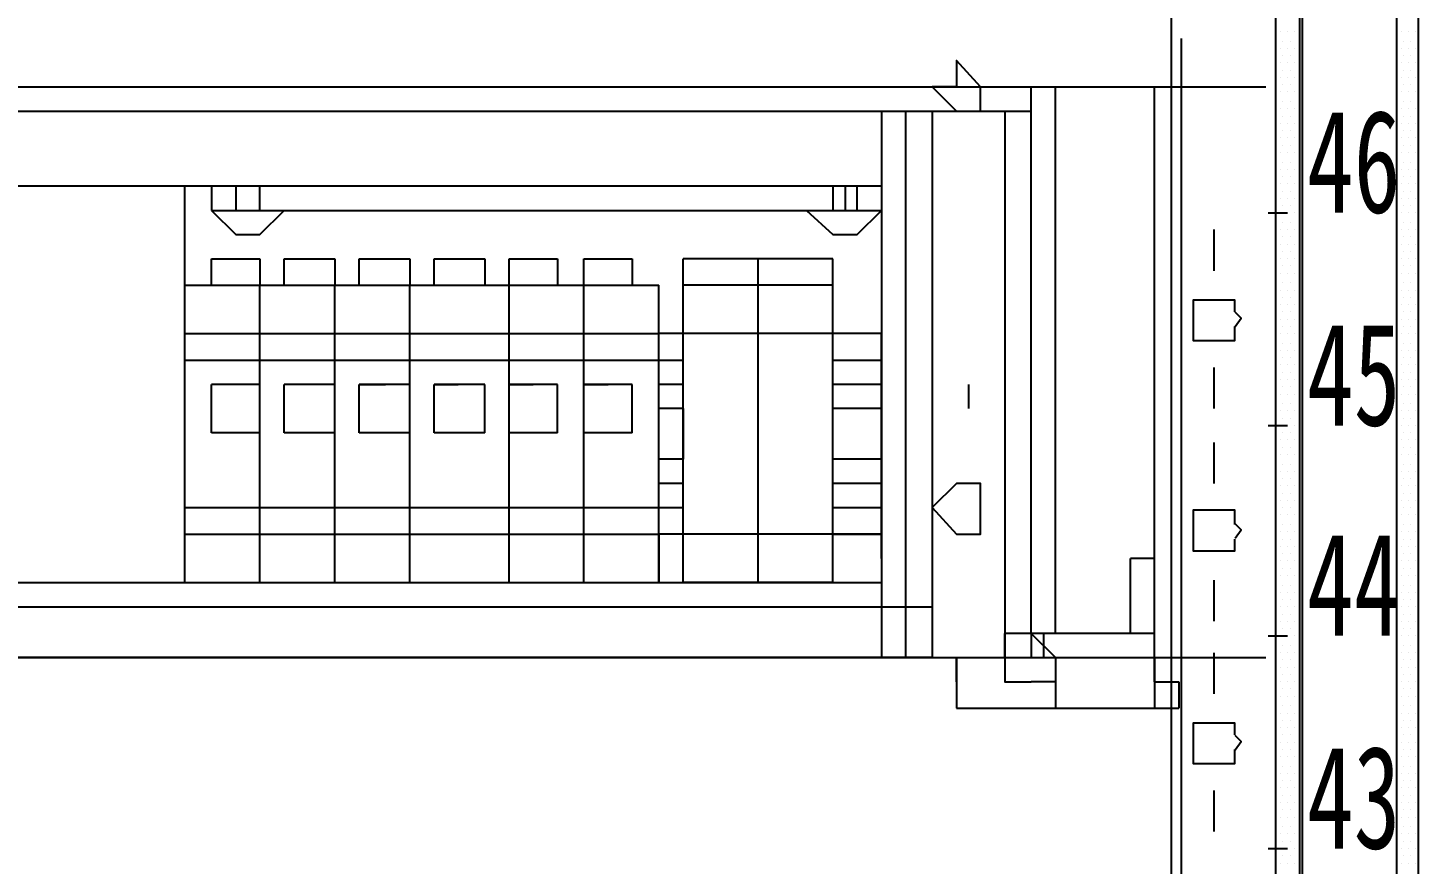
# Model space of a CAD drawing. Header units: metres. Extents: x 17 to 1264, y 17 to 859.
# Drawn here: x 247.5 to 330.3, y 627.5 to 677.3 of the extents above; entities that cross this region are included whole.
import ezdxf

# ---------------------------------------------------------------- set-up
doc = ezdxf.new("R2010")
doc.units = ezdxf.units.M
for name, color, linetype in [('LINES', 7, 'Continuous'), ('POLYLINES', 4, 'Continuous'), ('RECTS', 7, 'Continuous'), ('TEXTS', 3, 'Continuous')]:
    doc.layers.add(name, color=color, linetype=linetype)

msp = doc.modelspace()

# ---------------------------------------------------------------- linework, layer by layer
at = {"layer": 'LINES'}
for p, q in [((315.64, 98.64), (315.64, 693.94)), ((322.12, 677.09), (322.12, 677.09)), ((322.27, 676.51), (322.27, 676.51)), ((322.55, 677.09), (322.55, 677.09)), ((322.7, 676.51), (322.7, 676.51)), ((322.99, 677.09), (322.99, 677.09)), ((323.27, 676.51), (323.27, 676.51)), ((329.03, 676.51), (329.03, 676.51)), ((329.32, 677.09), (329.32, 677.09)), ((329.47, 676.51), (329.47, 676.51)), ((329.75, 677.09), (329.75, 677.09)), ((329.9, 676.51), (329.9, 676.51)), ((330.19, 677.09), (330.19, 677.09)), ((322.12, 676.08), (322.12, 676.08)), ((322.27, 675.65), (322.27, 675.65)), ((322.55, 676.08), (322.55, 676.08)), ((322.7, 675.65), (322.7, 675.65)), ((322.99, 676.08), (322.99, 676.08)), ((323.27, 675.65), (323.27, 675.65)), ((329.03, 675.65), (329.03, 675.65)), ((329.32, 676.08), (329.32, 676.08)), ((329.47, 675.65), (329.47, 675.65)), ((329.75, 676.08), (329.75, 676.08)), ((329.9, 675.65), (329.9, 675.65)), ((330.19, 676.08), (330.19, 676.08)), ((322.12, 675.22), (322.12, 675.22)), ((322.55, 675.22), (322.55, 675.22)), ((322.99, 675.22), (322.99, 675.22)), ((329.32, 675.22), (329.32, 675.22)), ((329.75, 675.22), (329.75, 675.22)), ((330.19, 675.22), (330.19, 675.22)), ((322.12, 674.35), (322.12, 674.35)), ((322.27, 674.78), (322.27, 674.78)), ((322.55, 674.35), (322.55, 674.35)), ((322.7, 674.78), (322.7, 674.78)), ((322.99, 674.35), (322.99, 674.35)), ((323.27, 674.78), (323.27, 674.78)), ((329.03, 674.78), (329.03, 674.78)), ((329.32, 674.35), (329.32, 674.35)), ((329.47, 674.78), (329.47, 674.78)), ((329.75, 674.35), (329.75, 674.35)), ((329.9, 674.78), (329.9, 674.78)), ((330.19, 674.35), (330.19, 674.35)), ((169.19, 673.78), (321.26, 673.78)), ((169.63, 673.78), (320.54, 673.78)), ((307.29, 641.23), (307.29, 673.78)), ((308.73, 641.23), (308.73, 673.78)), ((314.63, 638.35), (314.63, 673.78)), ((322.12, 673.49), (322.12, 673.49)), ((322.27, 673.92), (322.27, 673.92)), ((322.55, 673.49), (322.55, 673.49)), ((322.7, 673.92), (322.7, 673.92)), ((322.99, 673.49), (322.99, 673.49)), ((323.27, 673.92), (323.27, 673.92)), ((329.03, 673.92), (329.03, 673.92)), ((329.32, 673.49), (329.32, 673.49)), ((329.47, 673.92), (329.47, 673.92)), ((329.75, 673.49), (329.75, 673.49)), ((329.9, 673.92), (329.9, 673.92)), ((330.19, 673.49), (330.19, 673.49)), ((182.87, 672.34), (305.71, 672.34)), ((184.46, 672.34), (305.71, 672.34)), ((298.36, 672.34), (298.36, 639.79)), ((299.8, 672.34), (299.8, 639.79)), ((301.39, 672.34), (307.29, 672.34)), ((301.39, 672.34), (301.39, 639.79)), ((305.71, 672.34), (305.71, 639.79)), ((322.12, 672.48), (322.12, 672.48)), ((322.27, 672.91), (322.27, 672.91)), ((322.55, 672.48), (322.55, 672.48)), ((322.7, 672.91), (322.7, 672.91)), ((322.99, 672.48), (322.99, 672.48)), ((323.27, 672.91), (323.27, 672.91)), ((329.03, 672.91), (329.03, 672.91)), ((329.32, 672.48), (329.32, 672.48)), ((329.47, 672.91), (329.47, 672.91)), ((329.75, 672.48), (329.75, 672.48)), ((329.9, 672.91), (329.9, 672.91)), ((330.19, 672.48), (330.19, 672.48)), ((322.12, 671.62), (322.12, 671.62)), ((322.27, 672.05), (322.27, 672.05)), ((322.55, 671.62), (322.55, 671.62)), ((322.7, 672.05), (322.7, 672.05)), ((322.99, 671.62), (322.99, 671.62)), ((323.27, 672.05), (323.27, 672.05)), ((329.03, 672.05), (329.03, 672.05)), ((329.32, 671.62), (329.32, 671.62)), ((329.47, 672.05), (329.47, 672.05)), ((329.75, 671.62), (329.75, 671.62)), ((329.9, 672.05), (329.9, 672.05)), ((330.19, 671.62), (330.19, 671.62)), ((322.12, 670.75), (322.12, 670.75)), ((322.27, 671.18), (322.27, 671.18)), ((322.55, 670.75), (322.55, 670.75)), ((322.7, 671.18), (322.7, 671.18)), ((322.99, 670.75), (322.99, 670.75)), ((323.27, 671.18), (323.27, 671.18)), ((329.03, 671.18), (329.03, 671.18)), ((329.32, 670.75), (329.32, 670.75)), ((329.47, 671.18), (329.47, 671.18)), ((329.75, 670.75), (329.75, 670.75)), ((329.9, 671.18), (329.9, 671.18)), ((330.19, 670.75), (330.19, 670.75)), ((322.12, 669.89), (322.12, 669.89)), ((322.27, 670.32), (322.27, 670.32)), ((322.55, 669.89), (322.55, 669.89)), ((322.7, 670.32), (322.7, 670.32)), ((322.99, 669.89), (322.99, 669.89)), ((323.27, 670.32), (323.27, 670.32)), ((329.03, 670.32), (329.03, 670.32)), ((329.32, 669.89), (329.32, 669.89)), ((329.47, 670.32), (329.47, 670.32)), ((329.75, 669.89), (329.75, 669.89)), ((329.9, 670.32), (329.9, 670.32)), ((330.19, 669.89), (330.19, 669.89)), ((322.27, 669.31), (322.27, 669.31)), ((322.7, 669.31), (322.7, 669.31)), ((323.27, 669.31), (323.27, 669.31)), ((329.03, 669.31), (329.03, 669.31)), ((329.47, 669.31), (329.47, 669.31)), ((329.9, 669.31), (329.9, 669.31)), ((322.12, 668.88), (322.12, 668.88)), ((322.27, 668.45), (322.27, 668.45)), ((322.55, 668.88), (322.55, 668.88)), ((322.7, 668.45), (322.7, 668.45)), ((322.99, 668.88), (322.99, 668.88)), ((323.27, 668.45), (323.27, 668.45)), ((329.03, 668.45), (329.03, 668.45)), ((329.32, 668.88), (329.32, 668.88)), ((329.47, 668.45), (329.47, 668.45)), ((329.75, 668.88), (329.75, 668.88)), ((329.9, 668.45), (329.9, 668.45)), ((330.19, 668.88), (330.19, 668.88)), ((298.36, 667.87), (188.78, 667.87)), ((256.89, 644.26), (256.89, 667.87)), ((258.47, 667.87), (258.47, 666.43)), ((296.2, 667.87), (296.2, 666.43)), ((298.36, 667.87), (298.36, 666.43)), ((322.12, 668.02), (322.12, 668.02)), ((322.27, 667.58), (322.27, 667.58)), ((322.55, 668.02), (322.55, 668.02)), ((322.7, 667.58), (322.7, 667.58)), ((322.99, 668.02), (322.99, 668.02)), ((323.27, 667.58), (323.27, 667.58)), ((329.03, 667.58), (329.03, 667.58)), ((329.32, 668.02), (329.32, 668.02)), ((329.47, 667.58), (329.47, 667.58)), ((329.75, 668.02), (329.75, 668.02)), ((329.9, 667.58), (329.9, 667.58)), ((330.19, 668.02), (330.19, 668.02)), ((322.12, 667.15), (322.12, 667.15)), ((322.27, 666.72), (322.27, 666.72)), ((322.55, 667.15), (322.55, 667.15)), ((322.7, 666.72), (322.7, 666.72)), ((322.99, 667.15), (322.99, 667.15)), ((323.27, 666.72), (323.27, 666.72)), ((329.03, 666.72), (329.03, 666.72)), ((329.32, 667.15), (329.32, 667.15)), ((329.47, 666.72), (329.47, 666.72)), ((329.75, 667.15), (329.75, 667.15)), ((329.9, 666.72), (329.9, 666.72)), ((330.19, 667.15), (330.19, 667.15)), ((258.47, 666.43), (298.36, 666.43)), ((321.4, 666.29), (322.55, 666.29)), ((322.12, 666.29), (322.12, 666.29)), ((322.55, 666.29), (322.55, 666.29)), ((322.99, 666.29), (322.99, 666.29)), ((329.32, 666.29), (329.32, 666.29)), ((329.75, 666.29), (329.75, 666.29)), ((330.19, 666.29), (330.19, 666.29)), ((318.16, 665.28), (318.16, 662.83)), ((322.12, 665.28), (322.12, 665.28)), ((322.27, 665.71), (322.27, 665.71)), ((322.55, 665.28), (322.55, 665.28)), ((322.7, 665.71), (322.7, 665.71)), ((322.99, 665.28), (322.99, 665.28)), ((323.27, 665.71), (323.27, 665.71)), ((329.03, 665.71), (329.03, 665.71)), ((329.32, 665.28), (329.32, 665.28)), ((329.47, 665.71), (329.47, 665.71)), ((329.75, 665.28), (329.75, 665.28)), ((329.9, 665.71), (329.9, 665.71)), ((330.19, 665.28), (330.19, 665.28)), ((322.12, 664.42), (322.12, 664.42)), ((322.27, 664.85), (322.27, 664.85)), ((322.55, 664.42), (322.55, 664.42)), ((322.7, 664.85), (322.7, 664.85)), ((322.99, 664.42), (322.99, 664.42)), ((323.27, 664.85), (323.27, 664.85)), ((329.03, 664.85), (329.03, 664.85)), ((329.32, 664.42), (329.32, 664.42)), ((329.47, 664.85), (329.47, 664.85)), ((329.75, 664.42), (329.75, 664.42)), ((329.9, 664.85), (329.9, 664.85)), ((330.19, 664.42), (330.19, 664.42)), ((258.47, 663.55), (261.35, 663.55)), ((258.47, 663.55), (258.47, 663.55)), ((258.47, 661.97), (258.47, 663.55)), ((261.35, 663.55), (261.35, 663.55)), ((261.35, 663.55), (261.35, 661.97)), ((262.79, 663.55), (265.82, 663.55)), ((262.79, 663.55), (262.79, 663.55)), ((262.79, 661.97), (262.79, 663.55)), ((265.82, 663.55), (265.82, 663.55)), ((265.82, 663.55), (265.82, 661.97)), ((267.26, 663.55), (267.26, 663.55)), ((267.26, 661.97), (267.26, 663.55)), ((267.26, 663.55), (270.28, 663.55)), ((270.28, 663.55), (270.28, 663.55)), ((270.28, 663.55), (270.28, 661.97)), ((271.72, 663.55), (271.72, 663.55)), ((271.72, 661.97), (271.72, 663.55)), ((271.72, 663.55), (274.75, 663.55)), ((274.75, 663.55), (274.75, 663.55)), ((274.75, 663.55), (274.75, 661.97)), ((276.19, 663.55), (279.07, 663.55)), ((276.19, 663.55), (276.19, 663.55)), ((276.19, 661.97), (276.19, 663.55)), ((279.07, 663.55), (279.07, 663.55)), ((279.07, 663.55), (279.07, 661.97)), ((280.65, 663.55), (280.65, 663.55)), ((280.65, 661.97), (280.65, 663.55)), ((280.65, 663.55), (283.53, 663.55)), ((283.53, 663.55), (283.53, 663.55)), ((283.53, 663.55), (283.53, 661.97)), ((295.48, 663.55), (286.55, 663.55)), ((286.55, 644.26), (286.55, 663.55)), ((291.02, 644.26), (291.02, 663.55)), ((295.48, 644.26), (295.48, 663.55)), ((322.12, 663.55), (322.12, 663.55)), ((322.27, 663.98), (322.27, 663.98)), ((322.55, 663.55), (322.55, 663.55)), ((322.7, 663.98), (322.7, 663.98)), ((322.99, 663.55), (322.99, 663.55)), ((323.27, 663.98), (323.27, 663.98)), ((329.03, 663.98), (329.03, 663.98)), ((329.32, 663.55), (329.32, 663.55)), ((329.47, 663.98), (329.47, 663.98)), ((329.75, 663.55), (329.75, 663.55)), ((329.9, 663.98), (329.9, 663.98)), ((330.19, 663.55), (330.19, 663.55)), ((322.12, 662.69), (322.12, 662.69)), ((322.27, 663.12), (322.27, 663.12)), ((322.55, 662.69), (322.55, 662.69)), ((322.7, 663.12), (322.7, 663.12)), ((322.99, 662.69), (322.99, 662.69)), ((323.27, 663.12), (323.27, 663.12)), ((329.03, 663.12), (329.03, 663.12)), ((329.32, 662.69), (329.32, 662.69)), ((329.47, 663.12), (329.47, 663.12)), ((329.75, 662.69), (329.75, 662.69)), ((329.9, 663.12), (329.9, 663.12)), ((330.19, 662.69), (330.19, 662.69)), ((256.89, 661.97), (285.11, 661.97)), ((261.35, 644.26), (261.35, 661.97)), ((265.82, 644.26), (265.82, 661.97)), ((270.28, 644.26), (270.28, 661.97)), ((276.19, 644.26), (276.19, 661.97)), ((280.65, 644.26), (280.65, 661.97)), ((285.11, 644.26), (285.11, 661.97)), ((295.48, 661.97), (286.55, 661.97)), ((322.12, 661.68), (322.12, 661.68)), ((322.27, 662.11), (322.27, 662.11)), ((322.55, 661.68), (322.55, 661.68)), ((322.7, 662.11), (322.7, 662.11)), ((322.99, 661.68), (322.99, 661.68)), ((323.27, 662.11), (323.27, 662.11)), ((329.03, 662.11), (329.03, 662.11)), ((329.32, 661.68), (329.32, 661.68)), ((329.47, 662.11), (329.47, 662.11)), ((329.75, 661.68), (329.75, 661.68)), ((329.9, 662.11), (329.9, 662.11)), ((330.19, 661.68), (330.19, 661.68)), ((322.12, 660.82), (322.12, 660.82)), ((322.27, 661.25), (322.27, 661.25)), ((322.55, 660.82), (322.55, 660.82)), ((322.7, 661.25), (322.7, 661.25)), ((322.99, 660.82), (322.99, 660.82)), ((323.27, 661.25), (323.27, 661.25)), ((329.03, 661.25), (329.03, 661.25)), ((329.32, 660.82), (329.32, 660.82)), ((329.47, 661.25), (329.47, 661.25)), ((329.75, 660.82), (329.75, 660.82)), ((329.9, 661.25), (329.9, 661.25)), ((330.19, 660.82), (330.19, 660.82)), ((322.12, 659.95), (322.12, 659.95)), ((322.27, 660.38), (322.27, 660.38)), ((322.55, 659.95), (322.55, 659.95)), ((322.7, 660.38), (322.7, 660.38)), ((322.99, 659.95), (322.99, 659.95)), ((323.27, 660.38), (323.27, 660.38)), ((329.03, 660.38), (329.03, 660.38)), ((329.32, 659.95), (329.32, 659.95)), ((329.47, 660.38), (329.47, 660.38)), ((329.75, 659.95), (329.75, 659.95)), ((329.9, 660.38), (329.9, 660.38)), ((330.19, 659.95), (330.19, 659.95)), ((256.89, 659.09), (285.11, 659.09)), ((286.55, 659.09), (285.11, 659.09)), ((295.48, 659.09), (286.55, 659.09)), ((298.36, 659.09), (295.48, 659.09)), ((298.36, 647.14), (298.36, 659.09)), ((322.12, 659.09), (322.12, 659.09)), ((322.27, 659.52), (322.27, 659.52)), ((322.55, 659.09), (322.55, 659.09)), ((322.7, 659.52), (322.7, 659.52)), ((322.99, 659.09), (322.99, 659.09)), ((323.27, 659.52), (323.27, 659.52)), ((329.03, 659.52), (329.03, 659.52)), ((329.32, 659.09), (329.32, 659.09)), ((329.47, 659.52), (329.47, 659.52)), ((329.75, 659.09), (329.75, 659.09)), ((329.9, 659.52), (329.9, 659.52)), ((330.19, 659.09), (330.19, 659.09)), ((322.27, 658.51), (322.27, 658.51)), ((322.7, 658.51), (322.7, 658.51)), ((323.27, 658.51), (323.27, 658.51)), ((329.03, 658.51), (329.03, 658.51)), ((329.47, 658.51), (329.47, 658.51)), ((329.9, 658.51), (329.9, 658.51)), ((256.89, 657.5), (285.11, 657.5)), ((285.11, 657.5), (286.55, 657.5)), ((295.48, 657.5), (298.36, 657.5)), ((298.36, 657.5), (298.36, 657.5)), ((314.63, 642.82), (314.63, 657.5)), ((314.63, 657.5), (314.63, 657.5)), ((322.12, 658.08), (322.12, 658.08)), ((322.27, 657.65), (322.27, 657.65)), ((322.55, 658.08), (322.55, 658.08)), ((322.7, 657.65), (322.7, 657.65)), ((322.99, 658.08), (322.99, 658.08)), ((323.27, 657.65), (323.27, 657.65)), ((329.03, 657.65), (329.03, 657.65)), ((329.32, 658.08), (329.32, 658.08)), ((329.47, 657.65), (329.47, 657.65)), ((329.75, 658.08), (329.75, 658.08)), ((329.9, 657.65), (329.9, 657.65)), ((330.19, 658.08), (330.19, 658.08)), ((318.16, 657.07), (318.16, 654.62)), ((322.12, 657.22), (322.12, 657.22)), ((322.27, 656.78), (322.27, 656.78)), ((322.55, 657.22), (322.55, 657.22)), ((322.7, 656.78), (322.7, 656.78)), ((322.99, 657.22), (322.99, 657.22)), ((323.27, 656.78), (323.27, 656.78)), ((329.03, 656.78), (329.03, 656.78)), ((329.32, 657.22), (329.32, 657.22)), ((329.47, 656.78), (329.47, 656.78)), ((329.75, 657.22), (329.75, 657.22)), ((329.9, 656.78), (329.9, 656.78)), ((330.19, 657.22), (330.19, 657.22)), ((261.35, 656.06), (258.47, 656.06)), ((259.91, 656.06), (258.47, 656.06)), ((258.47, 656.06), (258.47, 656.06)), ((258.47, 653.18), (258.47, 656.06)), ((259.91, 656.06), (259.91, 656.06)), ((261.35, 656.06), (259.91, 656.06)), ((261.35, 653.18), (261.35, 656.06)), ((261.35, 656.06), (261.35, 656.06)), ((262.79, 656.06), (262.79, 656.06)), ((262.79, 653.18), (262.79, 656.06)), ((265.82, 656.06), (262.79, 656.06)), ((264.38, 656.06), (262.79, 656.06)), ((264.38, 656.06), (264.38, 656.06)), ((265.82, 656.06), (264.38, 656.06)), ((265.82, 656.06), (265.82, 656.06)), ((265.82, 653.18), (265.82, 656.06)), ((267.26, 656.06), (268.84, 656.06)), ((267.26, 653.18), (267.26, 656.06)), ((267.26, 656.06), (267.26, 656.06)), ((270.28, 656.06), (267.26, 656.06)), ((268.84, 656.06), (268.84, 656.06)), ((270.28, 656.06), (268.84, 656.06)), ((270.28, 653.18), (270.28, 656.06)), ((270.28, 656.06), (270.28, 656.06)), ((271.72, 656.06), (271.72, 656.06)), ((271.72, 653.18), (271.72, 656.06)), ((271.72, 656.06), (273.16, 656.06)), ((274.75, 656.06), (271.72, 656.06)), ((273.16, 656.06), (273.16, 656.06)), ((274.75, 656.06), (273.16, 656.06)), ((274.75, 653.18), (274.75, 656.06)), ((274.75, 656.06), (274.75, 656.06)), ((279.07, 656.06), (276.19, 656.06)), ((276.19, 656.06), (277.63, 656.06)), ((276.19, 653.18), (276.19, 656.06)), ((276.19, 656.06), (276.19, 656.06)), ((279.07, 656.06), (277.63, 656.06)), ((277.63, 656.06), (277.63, 656.06)), ((279.07, 653.18), (279.07, 656.06)), ((279.07, 656.06), (279.07, 656.06)), ((280.65, 656.06), (282.09, 656.06)), ((280.65, 653.18), (280.65, 656.06)), ((280.65, 656.06), (280.65, 656.06)), ((283.53, 656.06), (280.65, 656.06)), ((282.09, 656.06), (282.09, 656.06)), ((283.53, 656.06), (282.09, 656.06)), ((283.53, 656.06), (283.53, 656.06)), ((283.53, 653.18), (283.53, 656.06)), ((286.55, 656.06), (285.11, 656.06)), ((298.36, 656.06), (295.48, 656.06)), ((298.36, 656.06), (298.36, 656.06)), ((303.55, 656.06), (303.55, 654.62)), ((322.12, 656.35), (322.12, 656.35)), ((322.27, 655.92), (322.27, 655.92)), ((322.55, 656.35), (322.55, 656.35)), ((322.7, 655.92), (322.7, 655.92)), ((322.99, 656.35), (322.99, 656.35)), ((323.27, 655.92), (323.27, 655.92)), ((329.03, 655.92), (329.03, 655.92)), ((329.32, 656.35), (329.32, 656.35)), ((329.47, 655.92), (329.47, 655.92)), ((329.75, 656.35), (329.75, 656.35)), ((329.9, 655.92), (329.9, 655.92)), ((330.19, 656.35), (330.19, 656.35)), ((322.12, 655.49), (322.12, 655.49)), ((322.55, 655.49), (322.55, 655.49)), ((322.99, 655.49), (322.99, 655.49)), ((329.32, 655.49), (329.32, 655.49)), ((329.75, 655.49), (329.75, 655.49)), ((330.19, 655.49), (330.19, 655.49)), ((286.55, 654.62), (285.11, 654.62)), ((286.55, 654.62), (286.55, 651.6)), ((298.36, 654.62), (295.48, 654.62)), ((298.36, 654.62), (298.36, 651.6)), ((322.12, 654.48), (322.12, 654.48)), ((322.27, 654.91), (322.27, 654.91)), ((322.55, 654.48), (322.55, 654.48)), ((322.7, 654.91), (322.7, 654.91)), ((322.99, 654.48), (322.99, 654.48)), ((323.27, 654.91), (323.27, 654.91)), ((329.03, 654.91), (329.03, 654.91)), ((329.32, 654.48), (329.32, 654.48)), ((329.47, 654.91), (329.47, 654.91)), ((329.75, 654.48), (329.75, 654.48)), ((329.9, 654.91), (329.9, 654.91)), ((330.19, 654.48), (330.19, 654.48)), ((321.4, 653.62), (322.55, 653.62)), ((322.12, 653.62), (322.12, 653.62)), ((322.27, 654.05), (322.27, 654.05)), ((322.55, 653.62), (322.55, 653.62)), ((322.7, 654.05), (322.7, 654.05)), ((322.99, 653.62), (322.99, 653.62)), ((323.27, 654.05), (323.27, 654.05)), ((329.03, 654.05), (329.03, 654.05)), ((329.32, 653.62), (329.32, 653.62)), ((329.47, 654.05), (329.47, 654.05)), ((329.75, 653.62), (329.75, 653.62)), ((329.9, 654.05), (329.9, 654.05)), ((330.19, 653.62), (330.19, 653.62)), ((261.35, 653.18), (258.47, 653.18)), ((258.47, 653.18), (258.47, 653.18)), ((261.35, 653.18), (261.35, 653.18)), ((265.82, 653.18), (262.79, 653.18)), ((262.79, 653.18), (262.79, 653.18)), ((265.82, 653.18), (265.82, 653.18)), ((270.28, 653.18), (267.26, 653.18)), ((267.26, 653.18), (267.26, 653.18)), ((270.28, 653.18), (270.28, 653.18)), ((274.75, 653.18), (271.72, 653.18)), ((274.75, 653.18), (274.75, 653.18)), ((279.07, 653.18), (276.19, 653.18)), ((276.19, 653.18), (276.19, 653.18)), ((279.07, 653.18), (279.07, 653.18)), ((283.53, 653.18), (280.65, 653.18)), ((280.65, 653.18), (280.65, 653.18)), ((286.55, 653.18), (286.55, 653.18)), ((298.36, 653.18), (298.36, 653.18)), ((318.16, 652.61), (318.16, 650.16)), ((322.12, 652.75), (322.12, 652.75)), ((322.27, 653.18), (322.27, 653.18)), ((322.55, 652.75), (322.55, 652.75)), ((322.7, 653.18), (322.7, 653.18)), ((322.99, 652.75), (322.99, 652.75)), ((323.27, 653.18), (323.27, 653.18)), ((329.03, 653.18), (329.03, 653.18)), ((329.32, 652.75), (329.32, 652.75)), ((329.47, 653.18), (329.47, 653.18)), ((329.75, 652.75), (329.75, 652.75)), ((329.9, 653.18), (329.9, 653.18)), ((330.19, 652.75), (330.19, 652.75)), ((322.12, 651.89), (322.12, 651.89)), ((322.27, 652.32), (322.27, 652.32)), ((322.55, 651.89), (322.55, 651.89)), ((322.7, 652.32), (322.7, 652.32)), ((322.99, 651.89), (322.99, 651.89)), ((323.27, 652.32), (323.27, 652.32)), ((329.03, 652.32), (329.03, 652.32)), ((329.32, 651.89), (329.32, 651.89)), ((329.47, 652.32), (329.47, 652.32)), ((329.75, 651.89), (329.75, 651.89)), ((329.9, 652.32), (329.9, 652.32)), ((330.19, 651.89), (330.19, 651.89)), ((286.55, 651.6), (285.11, 651.6)), ((298.36, 651.6), (295.48, 651.6)), ((322.12, 650.88), (322.12, 650.88)), ((322.27, 651.31), (322.27, 651.31)), ((322.55, 650.88), (322.55, 650.88)), ((322.7, 651.31), (322.7, 651.31)), ((322.99, 650.88), (322.99, 650.88)), ((323.27, 651.31), (323.27, 651.31)), ((329.03, 651.31), (329.03, 651.31)), ((329.32, 650.88), (329.32, 650.88)), ((329.47, 651.31), (329.47, 651.31)), ((329.75, 650.88), (329.75, 650.88)), ((329.9, 651.31), (329.9, 651.31)), ((330.19, 650.88), (330.19, 650.88)), ((286.55, 650.16), (285.11, 650.16)), ((298.36, 650.16), (295.48, 650.16)), ((298.36, 650.16), (298.36, 650.16)), ((322.12, 650.02), (322.12, 650.02)), ((322.27, 650.45), (322.27, 650.45)), ((322.55, 650.02), (322.55, 650.02)), ((322.7, 650.45), (322.7, 650.45)), ((322.99, 650.02), (322.99, 650.02)), ((323.27, 650.45), (323.27, 650.45)), ((329.03, 650.45), (329.03, 650.45)), ((329.32, 650.02), (329.32, 650.02)), ((329.47, 650.45), (329.47, 650.45)), ((329.75, 650.02), (329.75, 650.02)), ((329.9, 650.45), (329.9, 650.45)), ((330.19, 650.02), (330.19, 650.02)), ((322.27, 649.58), (322.27, 649.58)), ((322.7, 649.58), (322.7, 649.58)), ((323.27, 649.58), (323.27, 649.58)), ((329.03, 649.58), (329.03, 649.58)), ((329.47, 649.58), (329.47, 649.58)), ((329.9, 649.58), (329.9, 649.58)), ((256.89, 648.72), (285.11, 648.72)), ((285.11, 648.72), (286.55, 648.72)), ((295.48, 648.72), (298.36, 648.72)), ((298.36, 648.72), (298.36, 648.72)), ((322.12, 649.15), (322.12, 649.15)), ((322.27, 648.72), (322.27, 648.72)), ((322.55, 649.15), (322.55, 649.15)), ((322.7, 648.72), (322.7, 648.72)), ((322.99, 649.15), (322.99, 649.15)), ((323.27, 648.72), (323.27, 648.72)), ((329.03, 648.72), (329.03, 648.72)), ((329.32, 649.15), (329.32, 649.15)), ((329.47, 648.72), (329.47, 648.72)), ((329.75, 649.15), (329.75, 649.15)), ((329.9, 648.72), (329.9, 648.72)), ((330.19, 649.15), (330.19, 649.15)), ((322.12, 648.29), (322.12, 648.29)), ((322.27, 647.71), (322.27, 647.71)), ((322.55, 648.29), (322.55, 648.29)), ((322.7, 647.71), (322.7, 647.71)), ((322.99, 648.29), (322.99, 648.29)), ((323.27, 647.71), (323.27, 647.71)), ((329.03, 647.71), (329.03, 647.71)), ((329.32, 648.29), (329.32, 648.29)), ((329.47, 647.71), (329.47, 647.71)), ((329.75, 648.29), (329.75, 648.29)), ((329.9, 647.71), (329.9, 647.71)), ((330.19, 648.29), (330.19, 648.29)), ((256.89, 647.14), (285.11, 647.14)), ((285.11, 647.14), (285.11, 647.14)), ((285.11, 647.14), (285.11, 644.26)), ((286.55, 647.14), (285.11, 647.14)), ((295.48, 647.14), (286.55, 647.14)), ((286.55, 644.26), (286.55, 647.14)), ((286.55, 647.14), (286.55, 647.14)), ((298.36, 647.14), (295.48, 647.14)), ((298.36, 645.7), (298.36, 647.14)), ((298.36, 647.14), (298.36, 647.14)), ((322.12, 647.28), (322.12, 647.28)), ((322.27, 646.85), (322.27, 646.85)), ((322.55, 647.28), (322.55, 647.28)), ((322.7, 646.85), (322.7, 646.85)), ((322.99, 647.28), (322.99, 647.28)), ((323.27, 646.85), (323.27, 646.85)), ((329.03, 646.85), (329.03, 646.85)), ((329.32, 647.28), (329.32, 647.28)), ((329.47, 646.85), (329.47, 646.85)), ((329.75, 647.28), (329.75, 647.28)), ((329.9, 646.85), (329.9, 646.85)), ((330.19, 647.28), (330.19, 647.28)), ((322.12, 646.42), (322.12, 646.42)), ((322.27, 645.98), (322.27, 645.98)), ((322.55, 646.42), (322.55, 646.42)), ((322.7, 645.98), (322.7, 645.98)), ((322.99, 646.42), (322.99, 646.42)), ((323.27, 645.98), (323.27, 645.98)), ((329.03, 645.98), (329.03, 645.98)), ((329.32, 646.42), (329.32, 646.42)), ((329.47, 645.98), (329.47, 645.98)), ((329.75, 646.42), (329.75, 646.42)), ((329.9, 645.98), (329.9, 645.98)), ((330.19, 646.42), (330.19, 646.42)), ((298.36, 645.7), (298.36, 645.7)), ((313.19, 641.23), (313.19, 645.7)), ((314.63, 645.7), (313.19, 645.7)), ((322.12, 645.55), (322.12, 645.55)), ((322.27, 645.12), (322.27, 645.12)), ((322.55, 645.55), (322.55, 645.55)), ((322.7, 645.12), (322.7, 645.12)), ((322.99, 645.55), (322.99, 645.55)), ((323.27, 645.12), (323.27, 645.12)), ((329.03, 645.12), (329.03, 645.12)), ((329.32, 645.55), (329.32, 645.55)), ((329.47, 645.12), (329.47, 645.12)), ((329.75, 645.55), (329.75, 645.55)), ((329.9, 645.12), (329.9, 645.12)), ((330.19, 645.55), (330.19, 645.55)), ((188.78, 644.26), (298.36, 644.26)), ((256.89, 644.26), (285.11, 644.26)), ((295.48, 644.26), (286.55, 644.26)), ((318.16, 644.4), (318.16, 641.95)), ((322.12, 644.69), (322.12, 644.69)), ((322.55, 644.69), (322.55, 644.69)), ((322.99, 644.69), (322.99, 644.69)), ((329.32, 644.69), (329.32, 644.69)), ((329.75, 644.69), (329.75, 644.69)), ((330.19, 644.69), (330.19, 644.69)), ((322.12, 643.68), (322.12, 643.68)), ((322.27, 644.11), (322.27, 644.11)), ((322.55, 643.68), (322.55, 643.68)), ((322.7, 644.11), (322.7, 644.11)), ((322.99, 643.68), (322.99, 643.68)), ((323.27, 644.11), (323.27, 644.11)), ((329.03, 644.11), (329.03, 644.11)), ((329.32, 643.68), (329.32, 643.68)), ((329.47, 644.11), (329.47, 644.11)), ((329.75, 643.68), (329.75, 643.68)), ((329.9, 644.11), (329.9, 644.11)), ((330.19, 643.68), (330.19, 643.68)), ((187.34, 642.82), (301.39, 642.82)), ((314.63, 642.82), (314.63, 642.82)), ((322.12, 642.82), (322.12, 642.82)), ((322.27, 643.25), (322.27, 643.25)), ((322.55, 642.82), (322.55, 642.82)), ((322.7, 643.25), (322.7, 643.25)), ((322.99, 642.82), (322.99, 642.82)), ((323.27, 643.25), (323.27, 643.25)), ((329.03, 643.25), (329.03, 643.25)), ((329.32, 642.82), (329.32, 642.82)), ((329.47, 643.25), (329.47, 643.25)), ((329.75, 642.82), (329.75, 642.82)), ((329.9, 643.25), (329.9, 643.25)), ((330.19, 642.82), (330.19, 642.82)), ((322.12, 641.95), (322.12, 641.95)), ((322.27, 642.38), (322.27, 642.38)), ((322.55, 641.95), (322.55, 641.95)), ((322.7, 642.38), (322.7, 642.38)), ((322.99, 641.95), (322.99, 641.95)), ((323.27, 642.38), (323.27, 642.38)), ((329.03, 642.38), (329.03, 642.38)), ((329.32, 641.95), (329.32, 641.95)), ((329.47, 642.38), (329.47, 642.38)), ((329.75, 641.95), (329.75, 641.95)), ((329.9, 642.38), (329.9, 642.38)), ((330.19, 641.95), (330.19, 641.95)), ((307.29, 641.23), (305.71, 641.23)), ((305.71, 639.79), (305.71, 641.23)), ((314.63, 641.23), (307.29, 641.23)), ((308.01, 641.23), (308.01, 639.79)), ((321.4, 641.09), (322.55, 641.09)), ((322.12, 641.09), (322.12, 641.09)), ((322.27, 641.52), (322.27, 641.52)), ((322.55, 641.09), (322.55, 641.09)), ((322.7, 641.52), (322.7, 641.52)), ((322.99, 641.09), (322.99, 641.09)), ((323.27, 641.52), (323.27, 641.52)), ((329.03, 641.52), (329.03, 641.52)), ((329.32, 641.09), (329.32, 641.09)), ((329.47, 641.52), (329.47, 641.52)), ((329.75, 641.09), (329.75, 641.09)), ((329.9, 641.52), (329.9, 641.52)), ((330.19, 641.09), (330.19, 641.09)), ((318.16, 640.08), (318.16, 637.63)), ((322.12, 640.08), (322.12, 640.08)), ((322.27, 640.51), (322.27, 640.51)), ((322.55, 640.08), (322.55, 640.08)), ((322.7, 640.51), (322.7, 640.51)), ((322.99, 640.08), (322.99, 640.08)), ((323.27, 640.51), (323.27, 640.51)), ((329.03, 640.51), (329.03, 640.51)), ((329.32, 640.08), (329.32, 640.08)), ((329.47, 640.51), (329.47, 640.51)), ((329.75, 640.08), (329.75, 640.08)), ((329.9, 640.51), (329.9, 640.51)), ((330.19, 640.08), (330.19, 640.08)), ((182.87, 639.79), (305.71, 639.79)), ((299.8, 639.79), (188.78, 639.79)), ((295.48, 639.79), (321.26, 639.79)), ((295.48, 639.79), (302.83, 639.79)), ((295.48, 639.79), (295.48, 639.79)), ((301.39, 639.79), (299.8, 639.79)), ((302.83, 638.35), (302.83, 639.79)), ((302.83, 639.79), (302.83, 636.77)), ((308.73, 639.79), (308.73, 636.77)), ((314.63, 639.79), (314.63, 636.77)), ((322.12, 639.22), (322.12, 639.22)), ((322.27, 639.65), (322.27, 639.65)), ((322.55, 639.22), (322.55, 639.22)), ((322.7, 639.65), (322.7, 639.65)), ((322.99, 639.22), (322.99, 639.22)), ((323.27, 639.65), (323.27, 639.65)), ((329.03, 639.65), (329.03, 639.65)), ((329.32, 639.22), (329.32, 639.22)), ((329.47, 639.65), (329.47, 639.65)), ((329.75, 639.22), (329.75, 639.22)), ((329.9, 639.65), (329.9, 639.65)), ((330.19, 639.22), (330.19, 639.22)), ((322.27, 638.78), (322.27, 638.78)), ((322.7, 638.78), (322.7, 638.78)), ((323.27, 638.78), (323.27, 638.78)), ((329.03, 638.78), (329.03, 638.78)), ((329.47, 638.78), (329.47, 638.78)), ((329.9, 638.78), (329.9, 638.78)), ((307.29, 638.35), (307.29, 638.35)), ((308.73, 638.35), (307.29, 638.35)), ((308.73, 638.35), (308.73, 638.35)), ((314.63, 638.35), (316.07, 638.35)), ((316.07, 638.35), (316.07, 636.77)), ((322.12, 638.35), (322.12, 638.35)), ((322.27, 637.92), (322.27, 637.92)), ((322.55, 638.35), (322.55, 638.35)), ((322.7, 637.92), (322.7, 637.92)), ((322.99, 638.35), (322.99, 638.35)), ((323.27, 637.92), (323.27, 637.92)), ((329.03, 637.92), (329.03, 637.92)), ((329.32, 638.35), (329.32, 638.35)), ((329.47, 637.92), (329.47, 637.92)), ((329.75, 638.35), (329.75, 638.35)), ((329.9, 637.92), (329.9, 637.92)), ((330.19, 638.35), (330.19, 638.35)), ((302.83, 636.77), (314.63, 636.77)), ((302.83, 636.77), (302.83, 636.77)), ((314.63, 636.77), (316.07, 636.77)), ((322.12, 637.49), (322.12, 637.49)), ((322.27, 636.91), (322.27, 636.91)), ((322.55, 637.49), (322.55, 637.49)), ((322.7, 636.91), (322.7, 636.91)), ((322.99, 637.49), (322.99, 637.49)), ((323.27, 636.91), (323.27, 636.91)), ((329.03, 636.91), (329.03, 636.91)), ((329.32, 637.49), (329.32, 637.49)), ((329.47, 636.91), (329.47, 636.91)), ((329.75, 637.49), (329.75, 637.49)), ((329.9, 636.91), (329.9, 636.91)), ((330.19, 637.49), (330.19, 637.49)), ((322.12, 636.48), (322.12, 636.48)), ((322.27, 636.05), (322.27, 636.05)), ((322.55, 636.48), (322.55, 636.48)), ((322.7, 636.05), (322.7, 636.05)), ((322.99, 636.48), (322.99, 636.48)), ((323.27, 636.05), (323.27, 636.05)), ((329.03, 636.05), (329.03, 636.05)), ((329.32, 636.48), (329.32, 636.48)), ((329.47, 636.05), (329.47, 636.05)), ((329.75, 636.48), (329.75, 636.48)), ((329.9, 636.05), (329.9, 636.05)), ((330.19, 636.48), (330.19, 636.48)), ((322.12, 635.62), (322.12, 635.62)), ((322.27, 635.18), (322.27, 635.18)), ((322.55, 635.62), (322.55, 635.62)), ((322.7, 635.18), (322.7, 635.18)), ((322.99, 635.62), (322.99, 635.62)), ((323.27, 635.18), (323.27, 635.18)), ((329.03, 635.18), (329.03, 635.18)), ((329.32, 635.62), (329.32, 635.62)), ((329.47, 635.18), (329.47, 635.18)), ((329.75, 635.62), (329.75, 635.62)), ((329.9, 635.18), (329.9, 635.18)), ((330.19, 635.62), (330.19, 635.62)), ((322.12, 634.75), (322.12, 634.75)), ((322.27, 634.32), (322.27, 634.32)), ((322.55, 634.75), (322.55, 634.75)), ((322.7, 634.32), (322.7, 634.32)), ((322.99, 634.75), (322.99, 634.75)), ((323.27, 634.32), (323.27, 634.32)), ((329.03, 634.32), (329.03, 634.32)), ((329.32, 634.75), (329.32, 634.75)), ((329.47, 634.32), (329.47, 634.32)), ((329.75, 634.75), (329.75, 634.75)), ((329.9, 634.32), (329.9, 634.32)), ((330.19, 634.75), (330.19, 634.75)), ((322.12, 633.89), (322.12, 633.89)), ((322.55, 633.89), (322.55, 633.89)), ((322.99, 633.89), (322.99, 633.89)), ((329.32, 633.89), (329.32, 633.89)), ((329.75, 633.89), (329.75, 633.89)), ((330.19, 633.89), (330.19, 633.89)), ((322.12, 632.88), (322.12, 632.88)), ((322.27, 633.31), (322.27, 633.31)), ((322.55, 632.88), (322.55, 632.88)), ((322.7, 633.31), (322.7, 633.31)), ((322.99, 632.88), (322.99, 632.88)), ((323.27, 633.31), (323.27, 633.31)), ((329.03, 633.31), (329.03, 633.31)), ((329.32, 632.88), (329.32, 632.88)), ((329.47, 633.31), (329.47, 633.31)), ((329.75, 632.88), (329.75, 632.88)), ((329.9, 633.31), (329.9, 633.31)), ((330.19, 632.88), (330.19, 632.88)), ((318.16, 631.87), (318.16, 629.42)), ((322.12, 632.02), (322.12, 632.02)), ((322.27, 632.45), (322.27, 632.45)), ((322.55, 632.02), (322.55, 632.02)), ((322.7, 632.45), (322.7, 632.45)), ((322.99, 632.02), (322.99, 632.02)), ((323.27, 632.45), (323.27, 632.45)), ((329.03, 632.45), (329.03, 632.45)), ((329.32, 632.02), (329.32, 632.02)), ((329.47, 632.45), (329.47, 632.45)), ((329.75, 632.02), (329.75, 632.02)), ((329.9, 632.45), (329.9, 632.45)), ((330.19, 632.02), (330.19, 632.02)), ((322.12, 631.15), (322.12, 631.15)), ((322.27, 631.58), (322.27, 631.58)), ((322.55, 631.15), (322.55, 631.15)), ((322.7, 631.58), (322.7, 631.58)), ((322.99, 631.15), (322.99, 631.15)), ((323.27, 631.58), (323.27, 631.58)), ((329.03, 631.58), (329.03, 631.58)), ((329.32, 631.15), (329.32, 631.15)), ((329.47, 631.58), (329.47, 631.58)), ((329.75, 631.15), (329.75, 631.15)), ((329.9, 631.58), (329.9, 631.58)), ((330.19, 631.15), (330.19, 631.15)), ((322.12, 630.29), (322.12, 630.29)), ((322.27, 630.72), (322.27, 630.72)), ((322.55, 630.29), (322.55, 630.29)), ((322.7, 630.72), (322.7, 630.72)), ((322.99, 630.29), (322.99, 630.29)), ((323.27, 630.72), (323.27, 630.72)), ((329.03, 630.72), (329.03, 630.72)), ((329.32, 630.29), (329.32, 630.29)), ((329.47, 630.72), (329.47, 630.72)), ((329.75, 630.29), (329.75, 630.29)), ((329.9, 630.72), (329.9, 630.72)), ((330.19, 630.29), (330.19, 630.29)), ((322.27, 629.71), (322.27, 629.71)), ((322.7, 629.71), (322.7, 629.71)), ((323.27, 629.71), (323.27, 629.71)), ((329.03, 629.71), (329.03, 629.71)), ((329.47, 629.71), (329.47, 629.71)), ((329.9, 629.71), (329.9, 629.71)), ((322.12, 629.28), (322.12, 629.28)), ((322.27, 628.85), (322.27, 628.85)), ((322.55, 629.28), (322.55, 629.28)), ((322.7, 628.85), (322.7, 628.85)), ((322.99, 629.28), (322.99, 629.28)), ((323.27, 628.85), (323.27, 628.85)), ((329.03, 628.85), (329.03, 628.85)), ((329.32, 629.28), (329.32, 629.28)), ((329.47, 628.85), (329.47, 628.85)), ((329.75, 629.28), (329.75, 629.28)), ((329.9, 628.85), (329.9, 628.85)), ((330.19, 629.28), (330.19, 629.28)), ((321.4, 628.42), (322.55, 628.42)), ((322.12, 628.42), (322.12, 628.42)), ((322.27, 627.98), (322.27, 627.98)), ((322.55, 628.42), (322.55, 628.42)), ((322.7, 627.98), (322.7, 627.98)), ((322.99, 628.42), (322.99, 628.42)), ((323.27, 627.98), (323.27, 627.98)), ((329.03, 627.98), (329.03, 627.98)), ((329.32, 628.42), (329.32, 628.42)), ((329.47, 627.98), (329.47, 627.98)), ((329.75, 628.42), (329.75, 628.42)), ((329.9, 627.98), (329.9, 627.98)), ((330.19, 628.42), (330.19, 628.42)), ((322.12, 627.55), (322.12, 627.55)), ((322.55, 627.55), (322.55, 627.55)), ((322.99, 627.55), (322.99, 627.55)), ((329.32, 627.55), (329.32, 627.55)), ((329.75, 627.55), (329.75, 627.55)), ((330.19, 627.55), (330.19, 627.55))]:
    msp.add_line(p, q, dxfattribs=at)
at = {"layer": 'POLYLINES'}
for points in [[(323.42, 695.52), (323.42, 551.95), (323.42, 98.64)], [(323.42, 695.52), (323.42, 551.95), (323.42, 98.64)], [(316.22, 676.66), (316.22, 537.7), (316.22, 98.64)], [(304.27, 673.78), (302.83, 675.36), (302.83, 673.78), (301.39, 673.78), (302.83, 672.34), (304.27, 672.34), (304.27, 673.78)], [(259.91, 667.87), (259.91, 666.43), (261.35, 666.43), (261.35, 667.87)], [(259.91, 667.87), (259.91, 666.43), (261.35, 666.43), (261.35, 667.87)], [(295.48, 667.87), (295.48, 666.43), (296.92, 666.43), (296.92, 667.87)], [(258.47, 666.43), (259.91, 664.99), (261.35, 664.99), (262.79, 666.43)], [(293.9, 666.43), (295.48, 664.99), (296.92, 664.99), (298.36, 666.43)], [(319.39, 659.52), (319.39, 658.66), (316.94, 658.66), (316.94, 661.1), (319.39, 661.1), (319.39, 660.38)], [(319.44, 659.51), (319.79, 660.01), (319.44, 660.36)], [(304.27, 648.72), (304.27, 650.16), (302.83, 650.16), (301.39, 648.72), (302.83, 647.14), (304.27, 647.14), (304.27, 648.72)], [(319.39, 646.85), (319.39, 646.13), (316.94, 646.13), (316.94, 648.58), (319.39, 648.58), (319.39, 647.71)], [(319.44, 646.9), (319.79, 647.4), (319.44, 647.75)], [(295.48, 647.14), (298.36, 647.14), (298.36, 644.26)], [(308.73, 639.79), (307.29, 641.23), (307.29, 639.79), (308.73, 639.79)], [(305.71, 639.79), (305.71, 638.35), (307.29, 638.35)], [(319.39, 634.32), (319.39, 633.46), (316.94, 633.46), (316.94, 635.9), (319.39, 635.9), (319.39, 635.18)], [(319.44, 634.29), (319.79, 634.78), (319.44, 635.14)]]:
    msp.add_lwpolyline(points, dxfattribs=at)
at = {"layer": 'RECTS'}
for points in [[(160.27, 709.78), (330.33, 709.78), (330.33, 86.11), (160.27, 86.11)], [(161.71, 708.34), (329.03, 708.34), (329.03, 87.55), (161.71, 87.55)], [(167.47, 695.52), (323.27, 695.52), (323.27, 97.2), (167.47, 97.2)], [(168.76, 693.94), (321.83, 693.94), (321.83, 98.64), (168.76, 98.64)]]:
    msp.add_lwpolyline(points, dxfattribs=at)

# ---------------------------------------------------------------- texts
at = {"layer": 'TEXTS', "width": 0.666667}
for s, p in [('46', (323.71, 666.29)), ('45', (323.71, 653.61)), ('44', (323.71, 641.09)), ('43', (323.71, 628.41))]:
    msp.add_text(s, height=6.13, dxfattribs=at).set_placement(p)

doc.saveas('drawing.dxf')
